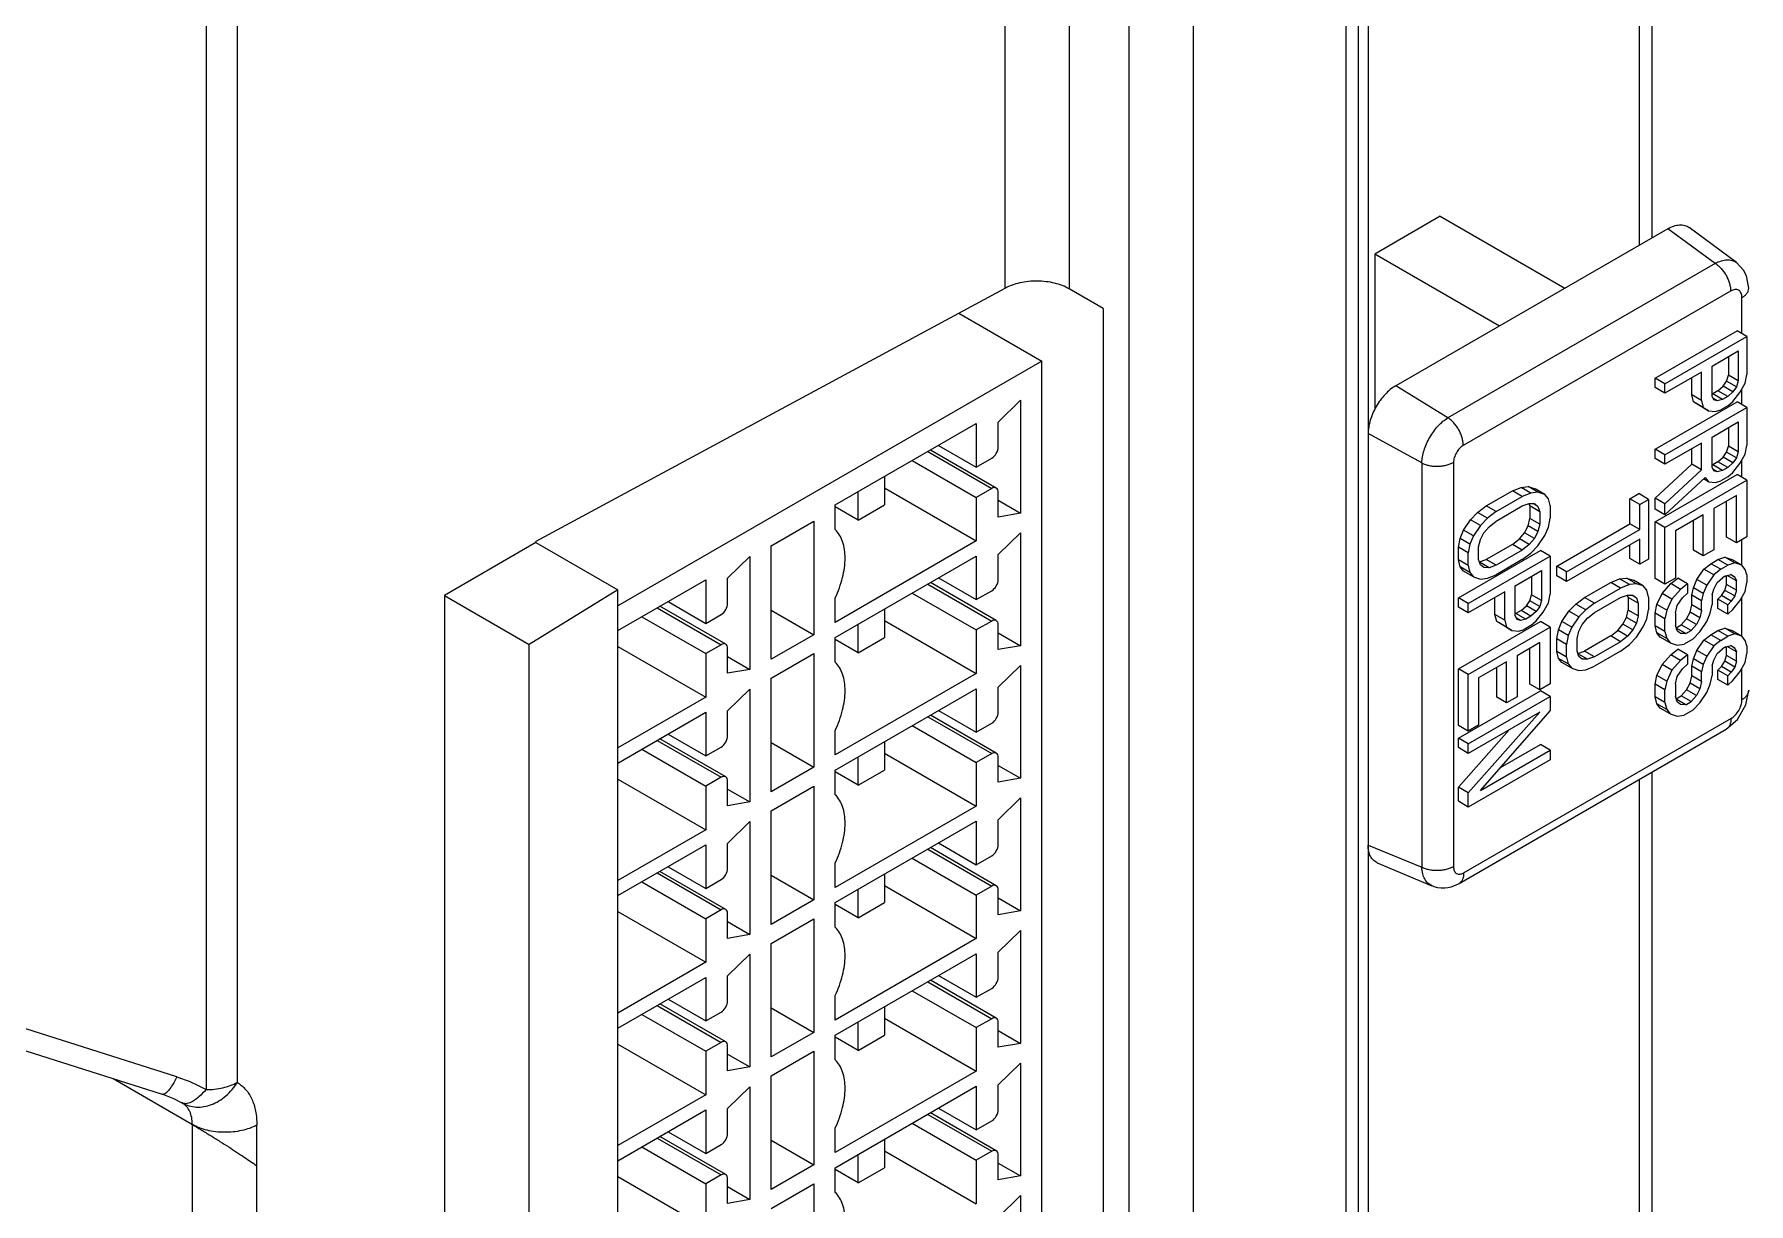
# Model space of a CAD drawing. Header units: millimetres. Extents: x 19 to 149, y 23 to 213.
# Drawn here: x 82.85 to 119.82, y 72.96 to 98.17 of the extents above; entities that cross this region are included whole.
import ezdxf

# ---------------------------------------------------------------- set-up
doc = ezdxf.new("R2010")
doc.units = ezdxf.units.MM
doc.header["$LTSCALE"] = 15.317897
doc.layers.get('0').update_dxf_attribs({"linetype": 'CONTINUOUS'})

msp = doc.modelspace()

# ---------------------------------------------------------------- linework, layer by layer
at = {"color": 7, "linetype": 'CONTINUOUS'}
for p, q in [((117.727, 141.306), (117.727, 93.776)), ((117.456, 140.911), (117.456, 93.619)), ((111.4, 137.44), (111.4, 39.296)), ((111.612, 137.317), (111.612, 39.174)), ((111.14, 38.93), (111.14, 137.045)), ((106.452, 131.959), (106.452, 40.388)), ((107.846, 40.376), (107.846, 131.948)), ((86.556, 123.298), (86.556, 75.416)), ((87.228, 123.454), (87.228, 75.571)), ((103.779, 106.942), (103.779, 92.692)), ((105.169, 106.928), (105.169, 92.679)), ((113.168, 94.247), (111.754, 93.43)), ((118.077, 93.978), (112.206, 90.589)), ((113.168, 94.247), (115.855, 92.695)), ((119.098, 93.231), (118.077, 93.978)), ((119.554, 93.25), (118.533, 94.003)), ((114.441, 91.879), (111.754, 93.43)), ((111.754, 93.43), (111.754, 90.083)), ((119.098, 93.231), (113.334, 89.903)), ((103.779, 92.692), (93.668, 87.231)), ((105.9, 92.257), (105.169, 92.679)), ((119.428, 92.633), (113.663, 89.305)), ((119.672, 91.717), (119.672, 92.493)), ((102.787, 92.157), (104.577, 91.124)), ((105.9, 92.257), (105.9, 42.983)), ((117.799, 90.756), (119.567, 91.777)), ((119.779, 91.654), (119.567, 91.777)), ((118.012, 90.634), (119.779, 91.654)), ((119.027, 91.016), (119.591, 91.342)), ((119.591, 91.342), (119.591, 90.695)), ((119.779, 91.654), (119.779, 90.838)), ((104.577, 91.124), (95.434, 85.845)), ((104.577, 47.522), (104.577, 91.124)), ((119.027, 90.37), (119.027, 91.016)), ((119.379, 91.219), (119.379, 90.818)), ((113.334, 89.903), (112.206, 90.589)), ((118.012, 90.634), (117.799, 90.756)), ((117.799, 90.552), (117.799, 90.756)), ((118.801, 90.886), (118.012, 90.43)), ((118.012, 90.43), (118.012, 90.634)), ((118.589, 90.396), (118.589, 90.763)), ((118.801, 90.273), (118.801, 90.886)), ((119.153, 90.483), (119.266, 90.582)), ((119.266, 90.582), (119.342, 90.694)), ((119.478, 90.46), (119.266, 90.582)), ((119.342, 90.694), (119.379, 90.818)), ((119.554, 90.571), (119.342, 90.694)), ((119.591, 90.695), (119.379, 90.818)), ((119.554, 90.571), (119.478, 90.46)), ((119.591, 90.695), (119.554, 90.571)), ((119.629, 90.445), (119.742, 90.646)), ((119.742, 90.646), (119.779, 90.838)), ((103.636, 89.809), (104.117, 90.278)), ((104.117, 90.278), (104.117, 87.845)), ((118.012, 90.43), (117.799, 90.552)), ((117.799, 89.225), (119.567, 90.246)), ((118.801, 90.273), (118.589, 90.396)), ((118.627, 90.247), (118.589, 90.396)), ((118.839, 90.125), (118.627, 90.247)), ((118.74, 90.176), (118.627, 90.247)), ((118.801, 90.273), (118.839, 90.125)), ((119.027, 90.414), (119.041, 90.418)), ((119.065, 90.289), (119.027, 90.37)), ((119.153, 90.483), (119.041, 90.418)), ((119.253, 90.296), (119.041, 90.418)), ((119.14, 90.265), (119.053, 90.315)), ((119.14, 90.265), (119.065, 90.289)), ((119.253, 90.296), (119.14, 90.265)), ((119.366, 90.361), (119.153, 90.483)), ((119.366, 90.361), (119.253, 90.296)), ((119.478, 90.46), (119.366, 90.361)), ((119.366, 90.157), (119.478, 90.256)), ((119.478, 90.256), (119.629, 90.445)), ((119.779, 90.123), (119.567, 90.246)), ((119.672, 90.186), (119.672, 90.521)), ((118.012, 89.103), (119.779, 90.123)), ((118.952, 90.054), (118.74, 90.176)), ((118.839, 90.125), (118.952, 90.054)), ((118.952, 90.054), (119.102, 90.039)), ((119.102, 90.039), (119.215, 90.07)), ((119.366, 90.157), (119.215, 90.07)), ((119.779, 90.123), (119.779, 89.307)), ((100.122, 88.021), (103.162, 89.776)), ((103.162, 89.776), (103.162, 88.837)), ((103.636, 89.274), (103.636, 89.809)), ((112.77, 88.927), (111.612, 89.56)), ((119.027, 89.485), (119.591, 89.811)), ((119.027, 88.839), (119.027, 89.485)), ((119.379, 89.688), (119.379, 89.287)), ((119.591, 89.811), (119.591, 89.164)), ((102.116, 89.172), (103.495, 88.376)), ((103.595, 88.386), (102.174, 89.206)), ((102.349, 89.307), (103.162, 88.837)), ((118.012, 89.103), (117.799, 89.225)), ((117.799, 89.021), (117.799, 89.225)), ((118.801, 89.355), (118.012, 88.899)), ((118.012, 88.899), (118.012, 89.103)), ((118.589, 88.899), (118.589, 89.232)), ((118.801, 88.776), (118.801, 89.355)), ((119.266, 89.052), (119.342, 89.163)), ((119.342, 89.163), (119.379, 89.287)), ((119.554, 89.041), (119.342, 89.163)), ((119.591, 89.164), (119.379, 89.287)), ((119.591, 89.164), (119.554, 89.041)), ((119.629, 88.914), (119.742, 89.115)), ((119.742, 89.115), (119.779, 89.307)), ((101.783, 88.98), (103.162, 88.184)), ((103.162, 88.837), (103.495, 89.029)), ((112.77, 88.927), (112.77, 80.209)), ((113.452, 88.94), (113.452, 80.223)), ((118.012, 88.899), (117.799, 89.021)), ((117.799, 88.171), (118.589, 88.899)), ((118.801, 88.776), (118.012, 88.048)), ((118.801, 88.776), (118.589, 88.899)), ((119.027, 88.883), (119.041, 88.887)), ((119.065, 88.758), (119.027, 88.839)), ((119.153, 88.952), (119.041, 88.887)), ((119.253, 88.765), (119.041, 88.887)), ((119.14, 88.734), (119.053, 88.784)), ((119.14, 88.734), (119.065, 88.758)), ((119.253, 88.765), (119.14, 88.734)), ((119.153, 88.952), (119.266, 89.052)), ((119.366, 88.83), (119.153, 88.952)), ((119.366, 88.83), (119.253, 88.765)), ((119.478, 88.929), (119.266, 89.052)), ((119.478, 88.929), (119.366, 88.83)), ((119.366, 88.626), (119.478, 88.725)), ((119.554, 89.041), (119.478, 88.929)), ((119.478, 88.725), (119.629, 88.914)), ((119.672, 88.621), (119.672, 88.99)), ((101.182, 88.633), (101.182, 88.021)), ((101.182, 88.388), (103.162, 87.245)), ((103.495, 88.376), (103.162, 88.184)), ((114.723, 88.327), (114.911, 88.401)), ((114.911, 88.401), (115.061, 88.42)), ((115.123, 88.279), (114.911, 88.401)), ((115.061, 88.42), (115.212, 88.371)), ((115.273, 88.298), (115.061, 88.42)), ((115.424, 88.248), (115.212, 88.371)), ((117.799, 87.66), (119.567, 88.681)), ((118.012, 87.81), (118.877, 88.616)), ((118.012, 87.538), (119.779, 88.558)), ((118.952, 88.523), (118.844, 88.585)), ((118.877, 88.616), (118.952, 88.523)), ((118.952, 88.523), (119.102, 88.508)), ((119.102, 88.508), (119.215, 88.539)), ((119.366, 88.626), (119.215, 88.539)), ((119.779, 88.558), (119.567, 88.681)), ((119.779, 88.558), (119.779, 87.334)), ((100.122, 87.49), (100.122, 88.021)), ((100.617, 87.694), (100.122, 87.98)), ((100.617, 87.694), (100.617, 88.307)), ((100.617, 87.694), (101.182, 88.021)), ((103.162, 88.184), (103.162, 87.245)), ((103.636, 87.76), (103.636, 88.294)), ((103.636, 88.123), (104.117, 87.845)), ((113.971, 87.858), (114.159, 88.001)), ((114.159, 88.001), (114.723, 88.327)), ((114.371, 87.878), (114.159, 88.001)), ((114.371, 87.878), (114.935, 88.204)), ((114.371, 87.674), (114.935, 88)), ((114.935, 88.204), (114.723, 88.327)), ((115.123, 88.279), (114.935, 88.204)), ((114.935, 88), (115.085, 88.053)), ((115.099, 88), (115.082, 88.052)), ((115.085, 88.053), (115.198, 88.05)), ((115.311, 87.877), (115.099, 88)), ((115.099, 88), (115.099, 87.727)), ((115.273, 88.298), (115.123, 88.279)), ((115.273, 87.991), (115.171, 88.051)), ((115.198, 88.05), (115.273, 87.991)), ((115.424, 88.248), (115.273, 88.298)), ((115.273, 87.991), (115.311, 87.877)), ((115.499, 88.156), (115.424, 88.248)), ((115.537, 88.007), (115.499, 88.156)), ((115.537, 88.007), (115.537, 87.735)), ((117.258, 88.157), (117.446, 88.266)), ((117.47, 88.035), (117.258, 88.157)), ((117.258, 87.613), (117.258, 88.157)), ((117.658, 88.143), (117.446, 88.266)), ((117.47, 88.035), (117.658, 88.143)), ((117.47, 87.49), (117.47, 88.035)), ((117.658, 88.143), (117.658, 86.851)), ((118.012, 88.048), (117.799, 88.171)), ((117.799, 87.932), (117.799, 88.171)), ((118.012, 87.81), (118.012, 88.048)), ((119.554, 88.224), (119.065, 87.942)), ((119.342, 87.326), (119.342, 88.102)), ((119.554, 87.203), (119.554, 88.224)), ((98.743, 87.143), (99.662, 87.674)), ((99.662, 87.674), (99.662, 85.224)), ((104.117, 87.845), (103.636, 87.76)), ((113.67, 87.481), (113.82, 87.703)), ((113.82, 87.703), (113.971, 87.858)), ((114.032, 87.581), (113.82, 87.703)), ((114.183, 87.736), (113.971, 87.858)), ((114.183, 87.736), (114.032, 87.581)), ((114.371, 87.878), (114.183, 87.736)), ((114.22, 87.553), (114.371, 87.674)), ((115.061, 87.57), (115.099, 87.727)), ((115.311, 87.605), (115.099, 87.727)), ((115.311, 87.877), (115.311, 87.605)), ((115.499, 87.543), (115.537, 87.735)), ((115.678, 86.701), (117.258, 87.613)), ((117.47, 87.49), (117.258, 87.613)), ((118.012, 87.81), (117.799, 87.932)), ((118.012, 87.538), (117.799, 87.66)), ((117.799, 86.436), (117.799, 87.66)), ((118.839, 87.811), (118.237, 87.464)), ((118.627, 87.049), (118.627, 87.689)), ((118.839, 86.927), (118.839, 87.811)), ((119.065, 87.942), (119.065, 87.057)), ((103.162, 87.245), (100.122, 85.49)), ((103.636, 86.951), (104.117, 87.421)), ((104.117, 87.421), (104.117, 84.988)), ((113.557, 87.109), (113.594, 87.301)), ((113.594, 87.301), (113.67, 87.481)), ((113.807, 87.179), (113.594, 87.301)), ((113.882, 87.358), (113.67, 87.481)), ((113.882, 87.358), (113.807, 87.179)), ((114.032, 87.581), (113.882, 87.358)), ((113.995, 87.117), (114.032, 87.275)), ((114.032, 87.275), (114.107, 87.42)), ((114.107, 87.42), (114.22, 87.553)), ((114.723, 87.17), (114.873, 87.291)), ((114.873, 87.291), (114.986, 87.424)), ((115.085, 87.168), (114.873, 87.291)), ((114.986, 87.424), (115.061, 87.57)), ((115.198, 87.302), (114.986, 87.424)), ((115.273, 87.447), (115.061, 87.57)), ((115.198, 87.302), (115.085, 87.168)), ((115.273, 87.447), (115.198, 87.302)), ((115.311, 87.605), (115.273, 87.447)), ((115.273, 87.141), (115.424, 87.364)), ((115.424, 87.364), (115.499, 87.543)), ((115.89, 86.578), (117.47, 87.49)), ((117.47, 87.286), (115.89, 86.374)), ((117.47, 86.742), (117.47, 87.286)), ((118.012, 86.313), (118.012, 87.538)), ((118.237, 87.464), (118.237, 86.443)), ((119.554, 87.203), (119.342, 87.326)), ((119.779, 87.334), (119.554, 87.203)), ((119.672, 86.718), (119.672, 87.271)), ((93.668, 87.215), (91.695, 86.073)), ((93.668, 87.215), (93.668, 87.231)), ((93.668, 87.215), (95.434, 86.195)), ((97.802, 86.441), (98.283, 86.91)), ((98.283, 86.91), (98.283, 84.477)), ((98.743, 84.694), (98.743, 87.143)), ((100.122, 85.163), (103.162, 86.919)), ((103.162, 86.919), (103.162, 85.98)), ((103.636, 86.416), (103.636, 86.951)), ((113.769, 86.987), (113.557, 87.109)), ((113.557, 86.837), (113.557, 87.109)), ((113.557, 86.021), (115.325, 87.041)), ((113.807, 87.179), (113.769, 86.987)), ((113.769, 86.715), (113.769, 86.987)), ((113.769, 85.898), (115.537, 86.919)), ((113.995, 86.845), (113.995, 87.117)), ((114.723, 87.17), (114.159, 86.844)), ((114.935, 87.048), (114.371, 86.722)), ((114.935, 87.048), (114.723, 87.17)), ((115.085, 87.168), (114.935, 87.048)), ((114.935, 86.843), (115.123, 86.986)), ((115.123, 86.986), (115.273, 87.141)), ((115.537, 86.919), (115.325, 87.041)), ((115.537, 86.919), (115.537, 86.102)), ((117.258, 86.864), (117.258, 87.164)), ((118.839, 86.927), (118.627, 87.049)), ((119.065, 87.057), (118.839, 86.927)), ((119.153, 86.843), (119.304, 86.896)), ((119.304, 86.896), (119.454, 86.847)), ((119.516, 86.773), (119.304, 86.896)), ((113.769, 86.715), (113.557, 86.837)), ((113.594, 86.689), (113.557, 86.837)), ((113.807, 86.566), (113.594, 86.689)), ((113.67, 86.596), (113.594, 86.689)), ((113.882, 86.474), (113.67, 86.596)), ((113.769, 86.715), (113.807, 86.566)), ((113.807, 86.566), (113.882, 86.474)), ((114.032, 86.73), (113.995, 86.845)), ((114.012, 86.793), (114.159, 86.844)), ((114.22, 86.669), (114.013, 86.789)), ((114.107, 86.672), (114.032, 86.73)), ((114.22, 86.669), (114.107, 86.672)), ((114.371, 86.722), (114.159, 86.844)), ((114.183, 86.443), (114.371, 86.518)), ((114.371, 86.722), (114.22, 86.669)), ((114.935, 86.843), (114.371, 86.518)), ((114.784, 86.28), (115.349, 86.606)), ((115.349, 86.606), (115.349, 85.96)), ((115.89, 86.578), (115.678, 86.701)), ((115.678, 86.497), (115.678, 86.701)), ((115.89, 86.374), (115.89, 86.578)), ((117.47, 86.742), (117.258, 86.864)), ((117.658, 86.851), (117.47, 86.742)), ((118.702, 86.412), (118.853, 86.635)), ((118.853, 86.635), (119.003, 86.756)), ((119.065, 86.513), (118.853, 86.635)), ((119.065, 86.513), (118.914, 86.29)), ((119.003, 86.756), (119.153, 86.843)), ((119.215, 86.634), (119.003, 86.756)), ((119.215, 86.634), (119.065, 86.513)), ((119.366, 86.721), (119.153, 86.843)), ((119.215, 86.634), (119.366, 86.721)), ((119.328, 86.495), (119.441, 86.526)), ((119.554, 86.387), (119.354, 86.502)), ((119.516, 86.773), (119.366, 86.721)), ((119.516, 86.467), (119.423, 86.521)), ((119.441, 86.526), (119.516, 86.467)), ((119.666, 86.724), (119.454, 86.847)), ((119.666, 86.724), (119.516, 86.773)), ((119.742, 86.632), (119.666, 86.724)), ((119.779, 86.517), (119.742, 86.632)), ((119.779, 86.517), (119.779, 86.347)), ((95.434, 86.195), (93.525, 85.016)), ((95.434, 85.315), (97.329, 86.408)), ((95.434, 36.96), (95.434, 86.195)), ((97.329, 86.408), (97.329, 85.469)), ((97.802, 85.906), (97.802, 86.441)), ((102.116, 86.314), (103.495, 85.518)), ((103.595, 85.528), (102.174, 86.348)), ((102.349, 86.449), (103.162, 85.98)), ((103.162, 85.98), (103.495, 86.171)), ((114.559, 86.15), (113.769, 85.694)), ((113.882, 86.474), (114.032, 86.424)), ((114.032, 86.424), (114.183, 86.443)), ((114.559, 85.538), (114.559, 86.15)), ((114.784, 85.634), (114.784, 86.28)), ((115.137, 86.483), (115.137, 86.082)), ((115.89, 86.374), (115.678, 86.497)), ((116.28, 86.028), (116.844, 86.353)), ((116.492, 85.905), (117.056, 86.231)), ((116.844, 86.353), (117.032, 86.428)), ((117.056, 86.231), (116.844, 86.353)), ((117.032, 86.428), (117.183, 86.447)), ((117.244, 86.306), (117.032, 86.428)), ((117.244, 86.306), (117.056, 86.231)), ((117.183, 86.447), (117.333, 86.398)), ((117.395, 86.324), (117.183, 86.447)), ((117.395, 86.324), (117.244, 86.306)), ((117.545, 86.275), (117.333, 86.398)), ((117.545, 86.275), (117.395, 86.324)), ((117.62, 86.182), (117.545, 86.275)), ((117.658, 86.034), (117.62, 86.182)), ((118.012, 86.313), (117.799, 86.436)), ((117.95, 86.114), (118.138, 86.325)), ((118.237, 86.443), (118.012, 86.313)), ((118.138, 86.325), (118.288, 86.446)), ((118.35, 86.202), (118.138, 86.325)), ((118.35, 86.202), (118.162, 85.992)), ((118.501, 86.323), (118.288, 86.446)), ((118.501, 86.323), (118.35, 86.202)), ((118.501, 86.323), (118.501, 86.119)), ((118.589, 86.075), (118.627, 86.233)), ((118.627, 86.233), (118.702, 86.412)), ((118.839, 86.11), (118.627, 86.233)), ((118.914, 86.29), (118.702, 86.412)), ((118.914, 86.29), (118.839, 86.11)), ((119.027, 86.083), (119.065, 86.207)), ((119.065, 86.207), (119.14, 86.352)), ((119.14, 86.352), (119.253, 86.451)), ((119.229, 86.07), (119.304, 86.181)), ((119.328, 86.495), (119.253, 86.451)), ((119.304, 86.181), (119.342, 86.305)), ((119.516, 86.059), (119.304, 86.181)), ((119.342, 86.305), (119.342, 86.498)), ((119.554, 86.183), (119.342, 86.305)), ((119.516, 86.467), (119.554, 86.387)), ((119.554, 86.183), (119.516, 86.059)), ((119.554, 86.183), (119.554, 86.387)), ((119.629, 85.954), (119.742, 86.155)), ((119.742, 86.155), (119.779, 86.347)), ((91.695, 86.073), (93.525, 85.016)), ((91.695, 86.073), (91.695, 36.992)), ((96.282, 85.804), (97.661, 85.008)), ((97.761, 85.018), (96.341, 85.838)), ((96.516, 85.939), (97.329, 85.469)), ((100.122, 85.49), (100.122, 86.02)), ((101.182, 85.775), (101.182, 85.163)), ((101.783, 86.122), (103.162, 85.326)), ((113.769, 85.898), (113.557, 86.021)), ((113.557, 85.816), (113.557, 86.021)), ((113.769, 85.694), (113.557, 85.816)), ((113.769, 85.694), (113.769, 85.898)), ((114.347, 85.66), (114.347, 86.027)), ((114.911, 85.748), (115.024, 85.847)), ((115.024, 85.847), (115.099, 85.958)), ((115.236, 85.724), (115.024, 85.847)), ((115.099, 85.958), (115.137, 86.082)), ((115.311, 85.836), (115.099, 85.958)), ((115.349, 85.96), (115.137, 86.082)), ((115.311, 85.836), (115.236, 85.724)), ((115.349, 85.96), (115.311, 85.836)), ((115.386, 85.709), (115.499, 85.91)), ((115.499, 85.91), (115.537, 86.102)), ((115.941, 85.73), (116.092, 85.885)), ((116.092, 85.885), (116.28, 86.028)), ((116.304, 85.763), (116.092, 85.885)), ((116.304, 85.763), (116.154, 85.608)), ((116.492, 85.905), (116.28, 86.028)), ((116.492, 85.905), (116.304, 85.763)), ((116.492, 85.701), (117.056, 86.027)), ((117.056, 86.027), (117.207, 86.08)), ((117.22, 86.026), (117.203, 86.079)), ((117.207, 86.08), (117.32, 86.077)), ((117.432, 85.904), (117.22, 86.026)), ((117.22, 86.026), (117.22, 85.754)), ((117.395, 86.018), (117.292, 86.078)), ((117.32, 86.077), (117.395, 86.018)), ((117.395, 86.018), (117.432, 85.904)), ((117.432, 85.904), (117.432, 85.632)), ((117.62, 85.57), (117.658, 85.762)), ((117.658, 86.034), (117.658, 85.762)), ((117.799, 85.687), (117.837, 85.879)), ((117.837, 85.879), (117.95, 86.114)), ((118.049, 85.756), (117.837, 85.879)), ((118.162, 85.992), (117.95, 86.114)), ((118.162, 85.992), (118.049, 85.756)), ((118.237, 85.695), (118.275, 85.853)), ((118.275, 85.853), (118.388, 86.02)), ((118.388, 86.02), (118.501, 86.119)), ((118.552, 85.713), (118.589, 85.871)), ((118.801, 85.953), (118.589, 86.075)), ((118.589, 85.871), (118.589, 86.075)), ((118.801, 85.748), (118.589, 85.871)), ((118.839, 86.11), (118.801, 85.953)), ((118.801, 85.748), (118.801, 85.953)), ((118.989, 85.687), (119.027, 85.879)), ((119.027, 86.083), (119.027, 85.879)), ((119.153, 85.993), (119.229, 86.07)), ((119.366, 85.87), (119.153, 85.993)), ((119.153, 85.788), (119.153, 85.993)), ((119.366, 85.666), (119.153, 85.788)), ((119.441, 85.948), (119.229, 86.07)), ((119.441, 85.948), (119.366, 85.87)), ((119.366, 85.666), (119.366, 85.87)), ((119.366, 85.666), (119.478, 85.765)), ((119.516, 86.059), (119.441, 85.948)), ((119.478, 85.765), (119.629, 85.954)), ((119.672, 85.187), (119.672, 86.03)), ((95.95, 85.612), (97.329, 84.816)), ((97.329, 85.469), (97.661, 85.661)), ((98.743, 85.755), (99.662, 85.224)), ((100.617, 84.837), (100.617, 85.449)), ((101.182, 85.53), (103.162, 84.387)), ((103.495, 85.518), (103.162, 85.326)), ((103.636, 84.902), (103.636, 85.437)), ((113.557, 84.49), (115.325, 85.51)), ((114.559, 85.538), (114.347, 85.66)), ((114.384, 85.512), (114.347, 85.66)), ((114.596, 85.389), (114.384, 85.512)), ((114.497, 85.441), (114.384, 85.512)), ((114.709, 85.318), (114.497, 85.441)), ((114.559, 85.538), (114.596, 85.389)), ((114.784, 85.679), (114.798, 85.682)), ((114.822, 85.553), (114.784, 85.634)), ((114.911, 85.748), (114.798, 85.682)), ((115.01, 85.56), (114.798, 85.682)), ((114.897, 85.529), (114.81, 85.579)), ((114.897, 85.529), (114.822, 85.553)), ((115.01, 85.56), (114.897, 85.529)), ((115.123, 85.625), (114.911, 85.748)), ((115.123, 85.421), (114.973, 85.334)), ((115.123, 85.625), (115.01, 85.56)), ((115.236, 85.724), (115.123, 85.625)), ((115.123, 85.421), (115.236, 85.52)), ((115.236, 85.52), (115.386, 85.709)), ((115.537, 85.388), (115.325, 85.51)), ((115.716, 85.328), (115.791, 85.507)), ((115.791, 85.507), (115.941, 85.73)), ((116.003, 85.385), (115.791, 85.507)), ((116.154, 85.608), (115.941, 85.73)), ((116.154, 85.608), (116.003, 85.385)), ((116.154, 85.302), (116.229, 85.447)), ((116.229, 85.447), (116.342, 85.58)), ((116.342, 85.58), (116.492, 85.701)), ((116.995, 85.318), (117.107, 85.451)), ((117.107, 85.451), (117.183, 85.596)), ((117.32, 85.328), (117.107, 85.451)), ((117.183, 85.596), (117.22, 85.754)), ((117.395, 85.474), (117.183, 85.596)), ((117.432, 85.632), (117.22, 85.754)), ((117.395, 85.474), (117.32, 85.328)), ((117.432, 85.632), (117.395, 85.474)), ((117.545, 85.391), (117.62, 85.57)), ((118.012, 85.565), (117.799, 85.687)), ((117.799, 85.415), (117.799, 85.687)), ((118.012, 85.292), (117.799, 85.415)), ((117.837, 85.267), (117.799, 85.415)), ((118.049, 85.756), (118.012, 85.565)), ((118.012, 85.292), (118.012, 85.565)), ((118.237, 85.695), (118.237, 85.423)), ((118.275, 85.308), (118.237, 85.423)), ((118.254, 85.371), (118.364, 85.434)), ((118.364, 85.434), (118.476, 85.568)), ((118.576, 85.312), (118.364, 85.434)), ((118.476, 85.568), (118.552, 85.713)), ((118.689, 85.445), (118.476, 85.568)), ((118.764, 85.591), (118.552, 85.713)), ((118.689, 85.445), (118.576, 85.312)), ((118.764, 85.591), (118.689, 85.445)), ((118.801, 85.748), (118.764, 85.591)), ((118.764, 85.284), (118.914, 85.507)), ((118.914, 85.507), (118.989, 85.687)), ((99.662, 85.224), (98.743, 84.694)), ((100.122, 84.632), (100.122, 85.163)), ((100.617, 84.837), (100.122, 85.122)), ((100.617, 84.837), (101.182, 85.163)), ((103.162, 85.326), (103.162, 84.387)), ((103.636, 85.265), (104.117, 84.988)), ((113.769, 84.367), (115.537, 85.388)), ((114.596, 85.389), (114.709, 85.318)), ((114.709, 85.318), (114.86, 85.303)), ((115.311, 85.053), (114.822, 84.771)), ((114.86, 85.303), (114.973, 85.334)), ((115.311, 84.033), (115.311, 85.053)), ((115.537, 85.388), (115.537, 84.163)), ((115.678, 85.136), (115.716, 85.328)), ((115.89, 85.013), (115.678, 85.136)), ((115.678, 84.864), (115.678, 85.136)), ((115.928, 85.205), (115.716, 85.328)), ((115.928, 85.205), (115.89, 85.013)), ((116.003, 85.385), (115.928, 85.205)), ((116.116, 85.144), (116.154, 85.302)), ((116.116, 84.872), (116.116, 85.144)), ((116.844, 85.197), (116.28, 84.871)), ((117.056, 85.074), (116.492, 84.749)), ((116.844, 85.197), (116.995, 85.318)), ((117.056, 85.074), (116.844, 85.197)), ((117.207, 85.195), (116.995, 85.318)), ((117.207, 85.195), (117.056, 85.074)), ((117.32, 85.328), (117.207, 85.195)), ((117.244, 85.013), (117.395, 85.168)), ((117.395, 85.168), (117.545, 85.391)), ((118.049, 85.144), (117.837, 85.267)), ((117.912, 85.174), (117.837, 85.267)), ((118.124, 85.051), (117.912, 85.174)), ((118.012, 85.292), (118.049, 85.144)), ((118.049, 85.144), (118.124, 85.051)), ((118.124, 85.051), (118.275, 85.002)), ((118.463, 85.247), (118.256, 85.366)), ((118.35, 85.25), (118.275, 85.308)), ((118.463, 85.247), (118.35, 85.25)), ((118.613, 85.13), (118.425, 85.021)), ((118.463, 85.247), (118.576, 85.312)), ((118.613, 85.13), (118.764, 85.284)), ((118.702, 84.881), (118.853, 85.104)), ((118.853, 85.104), (119.003, 85.225)), ((119.065, 84.982), (118.853, 85.104)), ((119.003, 85.225), (119.153, 85.312)), ((119.215, 85.103), (119.003, 85.225)), ((119.215, 85.103), (119.065, 84.982)), ((119.153, 85.312), (119.304, 85.365)), ((119.366, 85.19), (119.153, 85.312)), ((119.215, 85.103), (119.366, 85.19)), ((119.304, 85.365), (119.454, 85.316)), ((119.516, 85.242), (119.304, 85.365)), ((119.516, 85.242), (119.366, 85.19)), ((119.666, 85.193), (119.454, 85.316)), ((119.666, 85.193), (119.516, 85.242)), ((119.742, 85.101), (119.666, 85.193)), ((119.779, 84.986), (119.742, 85.101)), ((93.525, 35.935), (93.525, 85.016)), ((95.434, 84.971), (97.329, 83.877)), ((97.661, 85.008), (97.329, 84.816)), ((97.329, 84.816), (97.329, 83.877)), ((97.802, 84.392), (97.802, 84.926)), ((97.802, 84.755), (98.283, 84.477)), ((98.743, 84.285), (99.662, 84.816)), ((99.662, 84.816), (99.662, 82.367)), ((104.117, 84.988), (103.636, 84.902)), ((114.822, 84.771), (114.822, 83.886)), ((115.099, 84.155), (115.099, 84.931)), ((115.89, 84.741), (115.678, 84.864)), ((115.716, 84.715), (115.678, 84.864)), ((115.928, 84.593), (115.716, 84.715)), ((115.791, 84.623), (115.716, 84.715)), ((115.89, 84.741), (115.89, 85.013)), ((115.89, 84.741), (115.928, 84.593)), ((116.154, 84.757), (116.116, 84.872)), ((116.133, 84.819), (116.28, 84.871)), ((116.342, 84.696), (116.134, 84.815)), ((116.229, 84.699), (116.154, 84.757)), ((116.342, 84.696), (116.229, 84.699)), ((116.492, 84.749), (116.28, 84.871)), ((116.492, 84.749), (116.342, 84.696)), ((117.056, 84.87), (116.492, 84.544)), ((117.056, 84.87), (117.244, 85.013)), ((117.95, 84.583), (118.138, 84.794)), ((118.138, 84.794), (118.288, 84.915)), ((118.35, 84.671), (118.138, 84.794)), ((118.35, 84.671), (118.162, 84.461)), ((118.275, 85.002), (118.425, 85.021)), ((118.501, 84.792), (118.288, 84.915)), ((118.501, 84.792), (118.35, 84.671)), ((118.501, 84.792), (118.501, 84.588)), ((118.589, 84.544), (118.627, 84.702)), ((118.627, 84.702), (118.702, 84.881)), ((118.839, 84.579), (118.627, 84.702)), ((118.914, 84.759), (118.702, 84.881)), ((118.914, 84.759), (118.839, 84.579)), ((119.065, 84.982), (118.914, 84.759)), ((119.027, 84.552), (119.065, 84.676)), ((119.065, 84.676), (119.14, 84.821)), ((119.14, 84.821), (119.253, 84.92)), ((119.328, 84.964), (119.253, 84.92)), ((119.304, 84.651), (119.342, 84.774)), ((119.328, 84.964), (119.441, 84.995)), ((119.342, 84.774), (119.342, 84.968)), ((119.554, 84.652), (119.342, 84.774)), ((119.554, 84.856), (119.354, 84.971)), ((119.516, 84.936), (119.423, 84.99)), ((119.441, 84.995), (119.516, 84.936)), ((119.516, 84.936), (119.554, 84.856)), ((119.554, 84.652), (119.516, 84.528)), ((119.554, 84.652), (119.554, 84.856)), ((119.742, 84.624), (119.779, 84.816)), ((119.779, 84.986), (119.779, 84.816)), ((98.283, 84.477), (97.802, 84.392)), ((98.743, 81.836), (98.743, 84.285)), ((103.162, 84.387), (100.122, 82.632)), ((103.636, 84.093), (104.117, 84.563)), ((104.117, 84.563), (104.117, 82.13)), ((113.769, 84.367), (113.557, 84.49)), ((113.557, 83.265), (113.557, 84.49)), ((113.769, 83.142), (113.769, 84.367)), ((114.596, 84.641), (113.995, 84.293)), ((113.995, 84.293), (113.995, 83.273)), ((114.384, 83.879), (114.384, 84.518)), ((114.596, 83.756), (114.596, 84.641)), ((116.003, 84.5), (115.791, 84.623)), ((115.928, 84.593), (116.003, 84.5)), ((116.003, 84.5), (116.154, 84.451)), ((116.154, 84.451), (116.304, 84.47)), ((116.304, 84.47), (116.492, 84.544)), ((117.799, 84.156), (117.837, 84.348)), ((117.837, 84.348), (117.95, 84.583)), ((118.049, 84.225), (117.837, 84.348)), ((118.162, 84.461), (117.95, 84.583)), ((118.162, 84.461), (118.049, 84.225)), ((118.237, 84.164), (118.275, 84.322)), ((118.275, 84.322), (118.388, 84.489)), ((118.388, 84.489), (118.501, 84.588)), ((118.552, 84.182), (118.589, 84.34)), ((118.801, 84.422), (118.589, 84.544)), ((118.589, 84.34), (118.589, 84.544)), ((118.801, 84.218), (118.589, 84.34)), ((118.839, 84.579), (118.801, 84.422)), ((118.801, 84.218), (118.801, 84.422)), ((118.989, 84.156), (119.027, 84.348)), ((119.027, 84.552), (119.027, 84.348)), ((119.153, 84.462), (119.229, 84.539)), ((119.366, 84.339), (119.153, 84.462)), ((119.153, 84.257), (119.153, 84.462)), ((119.229, 84.539), (119.304, 84.651)), ((119.441, 84.417), (119.229, 84.539)), ((119.516, 84.528), (119.304, 84.651)), ((119.441, 84.417), (119.366, 84.339)), ((119.366, 84.135), (119.366, 84.339)), ((119.516, 84.528), (119.441, 84.417)), ((119.478, 84.234), (119.629, 84.423)), ((119.629, 84.423), (119.742, 84.624)), ((119.672, 83.824), (119.672, 84.499)), ((97.802, 83.583), (98.283, 84.053)), ((98.283, 84.053), (98.283, 81.62)), ((100.122, 82.305), (103.162, 84.061)), ((103.162, 84.061), (103.162, 83.122)), ((103.636, 83.559), (103.636, 84.093)), ((113.557, 82.993), (115.325, 84.013)), ((115.311, 84.033), (115.099, 84.155)), ((115.537, 84.163), (115.311, 84.033)), ((115.537, 83.891), (115.325, 84.013)), ((118.012, 84.034), (117.799, 84.156)), ((117.799, 83.884), (117.799, 84.156)), ((118.049, 84.225), (118.012, 84.034)), ((118.012, 83.761), (118.012, 84.034)), ((118.237, 84.164), (118.237, 83.892)), ((118.364, 83.903), (118.476, 84.037)), ((118.476, 84.037), (118.552, 84.182)), ((118.689, 83.914), (118.476, 84.037)), ((118.764, 84.06), (118.552, 84.182)), ((118.689, 83.914), (118.576, 83.781)), ((118.764, 84.06), (118.689, 83.914)), ((118.801, 84.218), (118.764, 84.06)), ((118.764, 83.754), (118.914, 83.976)), ((118.914, 83.976), (118.989, 84.156)), ((119.366, 84.135), (119.153, 84.257)), ((119.366, 84.135), (119.478, 84.234)), ((97.329, 83.877), (95.434, 82.783)), ((95.434, 82.457), (97.329, 83.551)), ((97.329, 83.551), (97.329, 82.612)), ((97.802, 83.048), (97.802, 83.583)), ((102.349, 83.591), (103.162, 83.122)), ((113.769, 82.87), (115.537, 83.891)), ((115.311, 83.556), (113.769, 81.816)), ((115.311, 83.556), (113.769, 82.666)), ((114.032, 81.865), (115.537, 83.585)), ((114.596, 83.756), (114.384, 83.879)), ((114.822, 83.886), (114.596, 83.756)), ((115.537, 83.891), (115.537, 83.585)), ((118.012, 83.761), (117.799, 83.884)), ((117.837, 83.736), (117.799, 83.884)), ((118.049, 83.613), (117.837, 83.736)), ((117.912, 83.643), (117.837, 83.736)), ((118.124, 83.52), (117.912, 83.643)), ((118.012, 83.761), (118.049, 83.613)), ((118.049, 83.613), (118.124, 83.52)), ((118.275, 83.777), (118.237, 83.892)), ((118.254, 83.84), (118.364, 83.903)), ((118.463, 83.716), (118.256, 83.835)), ((118.35, 83.719), (118.275, 83.777)), ((118.463, 83.716), (118.35, 83.719)), ((118.576, 83.781), (118.364, 83.903)), ((118.613, 83.599), (118.425, 83.49)), ((118.463, 83.716), (118.576, 83.781)), ((118.613, 83.599), (118.764, 83.754)), ((101.783, 83.265), (103.162, 82.469)), ((102.116, 83.457), (103.495, 82.661)), ((103.595, 82.67), (102.174, 83.49)), ((103.162, 83.122), (103.495, 83.314)), ((113.769, 83.142), (113.557, 83.265)), ((113.557, 81.938), (114.655, 83.177)), ((113.576, 79.863), (119.333, 83.187)), ((119.436, 83.416), (113.679, 80.092)), ((113.995, 83.273), (113.769, 83.142)), ((118.124, 83.52), (118.275, 83.471)), ((118.275, 83.471), (118.425, 83.49)), ((96.282, 82.946), (97.661, 82.15)), ((97.761, 82.16), (96.341, 82.98)), ((96.516, 83.081), (97.329, 82.612)), ((97.329, 82.612), (97.661, 82.803)), ((98.743, 82.897), (99.662, 82.367)), ((100.122, 82.632), (100.122, 83.163)), ((101.182, 82.918), (101.182, 82.305)), ((113.769, 82.87), (113.557, 82.993)), ((113.557, 82.789), (113.557, 82.993)), ((113.769, 82.666), (113.769, 82.87)), ((114.466, 82.361), (115.325, 82.857)), ((115.537, 82.734), (115.325, 82.857)), ((95.95, 82.754), (97.329, 81.958)), ((100.617, 81.979), (100.617, 82.591)), ((101.182, 82.673), (103.162, 81.53)), ((103.495, 82.661), (103.162, 82.469)), ((103.162, 82.469), (103.162, 81.53)), ((103.636, 82.044), (103.636, 82.579)), ((113.769, 82.666), (113.557, 82.789)), ((115.537, 82.53), (113.769, 81.509)), ((114.032, 81.865), (115.537, 82.734)), ((115.537, 82.734), (115.537, 82.53)), ((95.434, 82.113), (97.329, 81.019)), ((97.661, 82.15), (97.329, 81.958)), ((97.802, 81.534), (97.802, 82.069)), ((99.662, 82.367), (98.743, 81.836)), ((100.122, 81.775), (100.122, 82.305)), ((100.617, 81.979), (100.122, 82.265)), ((100.617, 81.979), (101.182, 82.305)), ((103.636, 82.407), (104.117, 82.13)), ((104.117, 82.13), (103.636, 82.044)), ((117.456, 82.103), (117.456, 42.764)), ((117.727, 82.26), (117.727, 43.16)), ((97.329, 81.958), (97.329, 81.019)), ((97.802, 81.897), (98.283, 81.62)), ((98.743, 81.428), (99.662, 81.958)), ((99.662, 81.958), (99.662, 79.509)), ((103.636, 81.236), (104.117, 81.705)), ((104.117, 81.705), (104.117, 79.272)), ((113.769, 81.816), (113.557, 81.938)), ((113.557, 81.632), (113.557, 81.938)), ((113.769, 81.509), (113.769, 81.816)), ((98.283, 81.62), (97.802, 81.534)), ((98.743, 78.978), (98.743, 81.428)), ((103.162, 81.53), (100.122, 79.774)), ((113.769, 81.509), (113.557, 81.632)), ((97.329, 81.019), (95.434, 79.926)), ((97.802, 80.725), (98.283, 81.195)), ((98.283, 81.195), (98.283, 78.762)), ((100.122, 79.448), (103.162, 81.203)), ((103.162, 81.203), (103.162, 80.264)), ((103.636, 80.701), (103.636, 81.236)), ((95.434, 79.599), (97.329, 80.693)), ((97.329, 80.693), (97.329, 79.754)), ((97.802, 80.191), (97.802, 80.725)), ((102.116, 80.599), (103.495, 79.803)), ((103.595, 79.813), (102.174, 80.633)), ((102.349, 80.734), (103.162, 80.264)), ((111.612, 80.686), (112.77, 80.209)), ((96.516, 80.223), (97.329, 79.754)), ((100.122, 79.774), (100.122, 80.305)), ((101.783, 80.407), (103.162, 79.611)), ((103.162, 80.264), (103.495, 80.456)), ((111.806, 80.309), (112.984, 79.813)), ((85.924, 75.692), (71.975, 80.131)), ((95.95, 79.897), (97.329, 79.101)), ((96.282, 80.089), (97.661, 79.293)), ((97.761, 79.302), (96.341, 80.122)), ((97.329, 79.754), (97.661, 79.946)), ((98.743, 80.04), (99.662, 79.509)), ((101.182, 80.06), (101.182, 79.448)), ((71.661, 79.756), (85.61, 75.316)), ((99.662, 79.509), (98.743, 78.978)), ((100.617, 79.121), (100.617, 79.733)), ((101.182, 79.815), (103.162, 78.672)), ((103.495, 79.803), (103.162, 79.611)), ((103.162, 79.611), (103.162, 78.672)), ((103.636, 79.186), (103.636, 79.721)), ((103.636, 79.55), (104.117, 79.272)), ((95.434, 79.255), (97.329, 78.162)), ((97.661, 79.293), (97.329, 79.101)), ((97.802, 78.676), (97.802, 79.211)), ((100.122, 78.917), (100.122, 79.448)), ((100.617, 79.121), (100.122, 79.407)), ((100.617, 79.121), (101.182, 79.448)), ((104.117, 79.272), (103.636, 79.186)), ((97.329, 79.101), (97.329, 78.162)), ((97.802, 79.039), (98.283, 78.762)), ((98.283, 78.762), (97.802, 78.676)), ((98.743, 78.57), (99.662, 79.101)), ((99.662, 79.101), (99.662, 76.651)), ((103.636, 78.378), (104.117, 78.847)), ((104.117, 78.847), (104.117, 76.414)), ((98.743, 76.12), (98.743, 78.57)), ((103.162, 78.672), (100.122, 76.916)), ((103.636, 77.843), (103.636, 78.378)), ((97.329, 78.162), (95.434, 77.068)), ((97.802, 77.868), (98.283, 78.337)), ((98.283, 78.337), (98.283, 75.904)), ((100.122, 76.59), (103.162, 78.345)), ((103.162, 78.345), (103.162, 77.406)), ((95.434, 76.741), (97.329, 77.835)), ((97.329, 77.835), (97.329, 76.896)), ((97.802, 77.333), (97.802, 77.868)), ((102.116, 77.741), (103.495, 76.945)), ((103.595, 76.955), (102.174, 77.775)), ((102.349, 77.876), (103.162, 77.406)), ((97.761, 76.445), (96.341, 77.265)), ((96.516, 77.366), (97.329, 76.896)), ((100.122, 76.916), (100.122, 77.447)), ((101.783, 77.549), (103.162, 76.753)), ((103.162, 77.406), (103.495, 77.598)), ((95.95, 77.039), (97.329, 76.243)), ((96.282, 77.231), (97.661, 76.435)), ((97.329, 76.896), (97.661, 77.088)), ((98.743, 77.182), (99.662, 76.651)), ((101.182, 77.202), (101.182, 76.59)), ((101.182, 76.957), (103.162, 75.814)), ((103.495, 76.945), (103.162, 76.753)), ((99.662, 76.651), (98.743, 76.12)), ((100.122, 76.059), (100.122, 76.59)), ((100.617, 76.263), (100.122, 76.549)), ((100.617, 76.263), (100.617, 76.876)), ((100.617, 76.263), (101.182, 76.59)), ((103.162, 76.753), (103.162, 75.814)), ((103.636, 76.329), (103.636, 76.863)), ((103.636, 76.692), (104.117, 76.414)), ((95.434, 76.398), (97.329, 75.304)), ((97.661, 76.435), (97.329, 76.243)), ((97.329, 76.243), (97.329, 75.304)), ((97.802, 75.818), (97.802, 76.353)), ((97.802, 76.182), (98.283, 75.904)), ((98.743, 75.712), (99.662, 76.243)), ((99.662, 76.243), (99.662, 73.793)), ((104.117, 76.414), (103.636, 76.329)), ((98.283, 75.904), (97.802, 75.818)), ((103.162, 75.814), (100.122, 74.059)), ((103.636, 75.52), (104.117, 75.99)), ((104.117, 75.99), (104.117, 73.557)), ((84.553, 75.653), (86.26, 74.664)), ((97.802, 75.01), (98.283, 75.479)), ((98.283, 75.479), (98.283, 73.046)), ((98.743, 73.263), (98.743, 75.712)), ((100.122, 73.732), (103.162, 75.488)), ((103.162, 75.488), (103.162, 74.549)), ((103.636, 74.985), (103.636, 75.52)), ((86.042, 75.129), (86.035, 75.133)), ((97.329, 75.304), (95.434, 74.21)), ((95.434, 73.883), (97.329, 74.977)), ((97.329, 74.977), (97.329, 74.038)), ((97.802, 74.475), (97.802, 75.01)), ((101.783, 74.691), (103.162, 73.895)), ((102.116, 74.883), (103.495, 74.087)), ((103.595, 74.097), (102.174, 74.917)), ((102.349, 75.018), (103.162, 74.549)), ((103.162, 74.549), (103.495, 74.74)), ((86.26, 32.782), (86.26, 74.664)), ((87.65, 73.773), (87.65, 74.651)), ((96.282, 74.373), (97.661, 73.577)), ((97.761, 73.587), (96.341, 74.407)), ((96.516, 74.508), (97.329, 74.038)), ((98.743, 74.324), (99.662, 73.793)), ((100.122, 74.059), (100.122, 74.589)), ((101.182, 74.344), (101.182, 73.732)), ((95.95, 74.181), (97.329, 73.385)), ((97.329, 74.038), (97.661, 74.23)), ((100.617, 73.405), (100.617, 74.018)), ((101.182, 74.099), (103.162, 72.956)), ((103.495, 74.087), (103.162, 73.895)), ((103.636, 73.471), (103.636, 74.006)), ((87.65, 32.769), (87.65, 73.773)), ((97.661, 73.577), (97.329, 73.385)), ((99.662, 73.793), (98.743, 73.263)), ((100.122, 73.201), (100.122, 73.732)), ((100.617, 73.405), (100.122, 73.691)), ((100.617, 73.405), (101.182, 73.732)), ((103.162, 73.895), (103.162, 72.956)), ((103.636, 73.834), (104.117, 73.557)), ((95.434, 73.54), (97.329, 72.446)), ((97.329, 73.385), (97.329, 72.446)), ((97.802, 72.961), (97.802, 73.495)), ((97.802, 73.324), (98.283, 73.046)), ((98.743, 72.854), (99.662, 73.385)), ((99.662, 73.385), (99.662, 70.936)), ((104.117, 73.557), (103.636, 73.471)), ((98.283, 73.046), (97.802, 72.961)), ((103.636, 72.662), (104.117, 73.132)), ((104.117, 73.132), (104.117, 70.699))]:
    msp.add_line(p, q, dxfattribs=at)
for points in [[(119.818, 92.697), (119.771, 92.962), (119.708, 93.086), (119.554, 93.25)], [(119.332, 83.187), (119.576, 83.394), (119.759, 83.711), (119.818, 84.028)], [(112.984, 79.814), (113.03, 79.796), (113.111, 79.776), (113.189, 79.766), (113.264, 79.767), (113.334, 79.775), (113.399, 79.789), (113.458, 79.808), (113.512, 79.83), (113.559, 79.854), (113.576, 79.863)], [(85.61, 75.316), (85.636, 75.308), (85.856, 75.224), (86.037, 75.132)]]:
    msp.add_lwpolyline(points, dxfattribs=at)
for centre, start, end in [((119.652, 84.028), 359.2677, 0.0192), ((119.249, 83.331), 299.9807, 300.7185)]:
    msp.add_arc(centre, 0.166, start, end, dxfattribs=at)
for points, knots in [([(118.077, 93.978), (118.118, 94.002), (118.198, 94.039), (118.322, 94.066), (118.42, 94.057), (118.488, 94.032), (118.518, 94.014), (118.533, 94.003)], [0, 0, 0, 0, 0.291377, 0.549618, 0.780829, 0.890902, 1, 1, 1, 1]), ([(119.098, 93.231), (119.14, 93.253), (119.221, 93.289), (119.345, 93.312), (119.443, 93.304), (119.51, 93.278), (119.54, 93.26), (119.554, 93.25)], [0, 0, 0, 0, 0.292901, 0.552267, 0.78347, 0.892601, 1, 1, 1, 1]), ([(119.098, 93.231), (119.121, 93.216), (119.166, 93.181), (119.228, 93.119), (119.285, 93.047), (119.334, 92.968), (119.374, 92.885), (119.405, 92.799), (119.423, 92.716), (119.428, 92.66), (119.428, 92.633)], [0, 0, 0, 0, 0.116719, 0.24134, 0.371429, 0.504055, 0.636121, 0.764578, 0.886609, 1, 1, 1, 1]), ([(105.169, 92.679), (105.071, 92.736), (104.843, 92.819), (104.478, 92.862), (104.111, 92.826), (103.88, 92.747), (103.779, 92.692)], [0, 0, 0, 0, 0.236253, 0.497899, 0.760685, 1, 1, 1, 1]), ([(119.672, 92.493), (119.672, 92.51), (119.669, 92.544), (119.655, 92.589), (119.633, 92.626), (119.601, 92.653), (119.562, 92.667), (119.519, 92.668), (119.473, 92.656), (119.443, 92.642), (119.428, 92.633)], [0, 0, 0, 0, 0.144797, 0.274403, 0.390886, 0.499736, 0.608646, 0.725291, 0.855097, 1, 1, 1, 1]), ([(119.672, 92.493), (119.693, 92.506), (119.733, 92.533), (119.781, 92.583), (119.811, 92.638), (119.818, 92.678), (119.818, 92.697)], [0, 0, 0, 0, 0.289801, 0.549047, 0.78218, 1, 1, 1, 1]), ([(112.206, 90.589), (112.165, 90.565), (112.085, 90.509), (111.975, 90.406), (111.873, 90.283), (111.783, 90.147), (111.71, 90.001), (111.655, 89.852), (111.621, 89.705), (111.612, 89.607), (111.612, 89.56)], [0, 0, 0, 0, 0.114175, 0.237326, 0.366979, 0.499998, 0.633018, 0.762672, 0.885824, 1, 1, 1, 1]), ([(112.77, 88.927), (112.771, 88.971), (112.781, 89.063), (112.816, 89.202), (112.869, 89.342), (112.939, 89.48), (113.023, 89.609), (113.118, 89.726), (113.221, 89.825), (113.296, 89.88), (113.334, 89.903)], [0, 0, 0, 0, 0.113859, 0.237031, 0.366792, 0.500003, 0.633218, 0.762971, 0.886149, 1, 1, 1, 1]), ([(113.663, 89.305), (113.663, 89.332), (113.659, 89.387), (113.64, 89.471), (113.61, 89.556), (113.569, 89.64), (113.52, 89.719), (113.463, 89.791), (113.402, 89.853), (113.357, 89.888), (113.334, 89.903)], [0, 0, 0, 0, 0.113391, 0.235422, 0.363879, 0.495945, 0.628571, 0.75866, 0.883281, 1, 1, 1, 1]), ([(103.495, 89.029), (103.537, 89.053), (103.603, 89.13), (103.636, 89.226), (103.636, 89.274)], [0, 0, 0, 0, 0.499996, 1, 1, 1, 1]), ([(113.663, 89.305), (113.634, 89.288), (113.577, 89.24), (113.511, 89.15), (113.466, 89.048), (113.452, 88.975), (113.452, 88.94)], [0, 0, 0, 0, 0.237231, 0.499936, 0.76269, 1, 1, 1, 1]), ([(112.77, 88.927), (112.795, 88.914), (112.847, 88.893), (112.932, 88.87), (113.023, 88.857), (113.116, 88.854), (113.208, 88.861), (113.297, 88.877), (113.379, 88.903), (113.429, 88.927), (113.452, 88.94)], [0, 0, 0, 0, 0.116719, 0.241341, 0.371431, 0.504056, 0.636123, 0.76458, 0.88661, 1, 1, 1, 1]), ([(103.595, 88.386), (103.581, 88.394), (103.544, 88.399), (103.511, 88.386), (103.495, 88.376)], [0, 0, 0, 0, 0.449963, 1, 1, 1, 1]), ([(103.636, 88.294), (103.636, 88.313), (103.631, 88.349), (103.608, 88.378), (103.595, 88.386)], [0, 0, 0, 0, 0.55004, 1, 1, 1, 1]), ([(100.122, 86.02), (100.188, 86.161), (100.291, 86.441), (100.351, 86.856), (100.308, 87.22), (100.194, 87.421), (100.122, 87.49)], [0, 0, 0, 0, 0.300819, 0.57332, 0.805661, 1, 1, 1, 1]), ([(103.495, 86.171), (103.537, 86.196), (103.603, 86.272), (103.636, 86.368), (103.636, 86.416)], [0, 0, 0, 0, 0.499996, 1, 1, 1, 1]), ([(97.661, 85.661), (97.703, 85.685), (97.769, 85.762), (97.802, 85.858), (97.802, 85.906)], [0, 0, 0, 0, 0.499996, 1, 1, 1, 1]), ([(103.595, 85.528), (103.581, 85.536), (103.544, 85.541), (103.511, 85.528), (103.495, 85.518)], [0, 0, 0, 0, 0.449963, 1, 1, 1, 1]), ([(103.636, 85.437), (103.636, 85.456), (103.631, 85.491), (103.608, 85.52), (103.595, 85.528)], [0, 0, 0, 0, 0.55004, 1, 1, 1, 1]), ([(97.761, 85.018), (97.748, 85.026), (97.711, 85.031), (97.678, 85.018), (97.661, 85.008)], [0, 0, 0, 0, 0.449963, 1, 1, 1, 1]), ([(97.802, 84.926), (97.802, 84.945), (97.798, 84.981), (97.775, 85.01), (97.761, 85.018)], [0, 0, 0, 0, 0.55004, 1, 1, 1, 1]), ([(100.122, 83.163), (100.188, 83.303), (100.291, 83.583), (100.351, 83.999), (100.308, 84.363), (100.194, 84.563), (100.122, 84.632)], [0, 0, 0, 0, 0.300819, 0.57332, 0.805661, 1, 1, 1, 1]), ([(119.818, 84.025), (119.818, 84.006), (119.81, 83.967), (119.78, 83.913), (119.733, 83.863), (119.693, 83.836), (119.672, 83.823)], [0, 0, 0, 0, 0.217805, 0.451138, 0.710451, 1, 1, 1, 1]), ([(103.495, 83.314), (103.537, 83.338), (103.603, 83.414), (103.636, 83.51), (103.636, 83.559)], [0, 0, 0, 0, 0.499996, 1, 1, 1, 1]), ([(119.436, 83.416), (119.47, 83.435), (119.533, 83.488), (119.607, 83.589), (119.657, 83.704), (119.672, 83.785), (119.672, 83.824)], [0, 0, 0, 0, 0.237311, 0.500144, 0.762866, 1, 1, 1, 1]), ([(119.436, 83.416), (119.436, 83.39), (119.432, 83.343), (119.413, 83.277), (119.381, 83.224), (119.351, 83.198), (119.334, 83.188)], [0, 0, 0, 0, 0.289553, 0.548864, 0.782194, 1, 1, 1, 1]), ([(97.661, 82.803), (97.703, 82.828), (97.769, 82.904), (97.802, 83), (97.802, 83.048)], [0, 0, 0, 0, 0.499996, 1, 1, 1, 1]), ([(103.595, 82.67), (103.581, 82.678), (103.544, 82.684), (103.511, 82.67), (103.495, 82.661)], [0, 0, 0, 0, 0.449963, 1, 1, 1, 1]), ([(103.636, 82.579), (103.636, 82.598), (103.631, 82.633), (103.608, 82.663), (103.595, 82.67)], [0, 0, 0, 0, 0.55004, 1, 1, 1, 1]), ([(97.761, 82.16), (97.748, 82.168), (97.711, 82.173), (97.678, 82.16), (97.661, 82.15)], [0, 0, 0, 0, 0.449963, 1, 1, 1, 1]), ([(97.802, 82.069), (97.802, 82.088), (97.798, 82.123), (97.775, 82.152), (97.761, 82.16)], [0, 0, 0, 0, 0.55004, 1, 1, 1, 1]), ([(100.122, 80.305), (100.188, 80.445), (100.291, 80.725), (100.351, 81.141), (100.308, 81.505), (100.194, 81.705), (100.122, 81.775)], [0, 0, 0, 0, 0.300819, 0.57332, 0.805661, 1, 1, 1, 1]), ([(103.495, 80.456), (103.537, 80.48), (103.603, 80.557), (103.636, 80.652), (103.636, 80.701)], [0, 0, 0, 0, 0.499996, 1, 1, 1, 1]), ([(111.806, 80.309), (111.791, 80.315), (111.762, 80.331), (111.709, 80.373), (111.656, 80.448), (111.619, 80.56), (111.612, 80.642), (111.612, 80.686)], [0, 0, 0, 0, 0.109255, 0.219331, 0.450328, 0.708434, 1, 1, 1, 1]), ([(113.452, 80.223), (113.429, 80.209), (113.379, 80.186), (113.297, 80.16), (113.208, 80.144), (113.116, 80.137), (113.023, 80.14), (112.932, 80.153), (112.847, 80.175), (112.795, 80.197), (112.77, 80.209)], [0, 0, 0, 0, 0.11339, 0.23542, 0.363877, 0.495943, 0.628569, 0.758659, 0.883281, 1, 1, 1, 1]), ([(113.452, 80.223), (113.452, 80.207), (113.455, 80.176), (113.468, 80.134), (113.489, 80.099), (113.518, 80.074), (113.554, 80.061), (113.594, 80.06), (113.637, 80.071), (113.665, 80.084), (113.679, 80.092)], [0, 0, 0, 0, 0.143037, 0.273576, 0.390793, 0.499686, 0.608378, 0.725559, 0.856323, 1, 1, 1, 1]), ([(97.661, 79.946), (97.703, 79.97), (97.769, 80.046), (97.802, 80.142), (97.802, 80.191)], [0, 0, 0, 0, 0.499996, 1, 1, 1, 1]), ([(112.984, 79.814), (112.968, 79.82), (112.938, 79.836), (112.883, 79.881), (112.826, 79.959), (112.784, 80.076), (112.772, 80.163), (112.77, 80.209)], [0, 0, 0, 0, 0.106795, 0.215543, 0.446617, 0.706426, 1, 1, 1, 1]), ([(113.576, 79.863), (113.592, 79.873), (113.623, 79.899), (113.656, 79.952), (113.675, 80.018), (113.679, 80.066), (113.679, 80.092)], [0, 0, 0, 0, 0.217821, 0.450955, 0.710201, 1, 1, 1, 1]), ([(103.595, 79.813), (103.581, 79.82), (103.544, 79.826), (103.511, 79.812), (103.495, 79.803)], [0, 0, 0, 0, 0.449963, 1, 1, 1, 1]), ([(103.636, 79.721), (103.636, 79.74), (103.631, 79.776), (103.608, 79.805), (103.595, 79.813)], [0, 0, 0, 0, 0.55004, 1, 1, 1, 1]), ([(97.761, 79.302), (97.748, 79.31), (97.711, 79.316), (97.678, 79.302), (97.661, 79.293)], [0, 0, 0, 0, 0.449963, 1, 1, 1, 1]), ([(97.802, 79.211), (97.802, 79.23), (97.798, 79.265), (97.775, 79.295), (97.761, 79.302)], [0, 0, 0, 0, 0.55004, 1, 1, 1, 1]), ([(100.122, 77.447), (100.188, 77.588), (100.291, 77.868), (100.351, 78.283), (100.308, 78.647), (100.194, 78.847), (100.122, 78.917)], [0, 0, 0, 0, 0.300819, 0.57332, 0.805661, 1, 1, 1, 1]), ([(103.495, 77.598), (103.537, 77.622), (103.603, 77.699), (103.636, 77.795), (103.636, 77.843)], [0, 0, 0, 0, 0.499996, 1, 1, 1, 1]), ([(97.661, 77.088), (97.703, 77.112), (97.769, 77.189), (97.802, 77.284), (97.802, 77.333)], [0, 0, 0, 0, 0.499996, 1, 1, 1, 1]), ([(103.595, 76.955), (103.581, 76.963), (103.544, 76.968), (103.511, 76.955), (103.495, 76.945)], [0, 0, 0, 0, 0.449963, 1, 1, 1, 1]), ([(103.636, 76.863), (103.636, 76.882), (103.631, 76.918), (103.608, 76.947), (103.595, 76.955)], [0, 0, 0, 0, 0.55004, 1, 1, 1, 1]), ([(97.761, 76.445), (97.748, 76.452), (97.711, 76.458), (97.678, 76.444), (97.661, 76.435)], [0, 0, 0, 0, 0.449963, 1, 1, 1, 1]), ([(97.802, 76.353), (97.802, 76.372), (97.798, 76.408), (97.775, 76.437), (97.761, 76.445)], [0, 0, 0, 0, 0.55004, 1, 1, 1, 1]), ([(100.122, 74.589), (100.188, 74.73), (100.291, 75.01), (100.351, 75.425), (100.308, 75.789), (100.194, 75.99), (100.122, 76.059)], [0, 0, 0, 0, 0.300819, 0.57332, 0.805661, 1, 1, 1, 1]), ([(85.925, 75.692), (85.897, 75.635), (85.843, 75.533), (85.769, 75.422), (85.711, 75.359), (85.669, 75.324), (85.63, 75.31), (85.61, 75.316)], [0, 0, 0, 0, 0.377562, 0.673401, 0.786994, 0.877352, 1, 1, 1, 1]), ([(85.924, 75.692), (85.978, 75.675), (86.195, 75.6), (86.406, 75.503), (86.556, 75.416)], [0, 0, 0, 0, 0.245215, 1, 1, 1, 1]), ([(86.042, 75.129), (86.132, 75.077), (86.349, 75.015), (86.628, 75.065), (86.837, 75.168), (86.987, 75.277), (87.12, 75.413), (87.193, 75.517), (87.228, 75.571)], [0, 0, 0, 0, 0.225224, 0.46502, 0.592968, 0.725615, 0.861746, 1, 1, 1, 1]), ([(86.556, 75.416), (86.508, 75.362), (86.436, 75.288), (86.333, 75.205), (86.226, 75.134), (86.106, 75.093), (86.042, 75.129)], [0, 0, 0, 0, 0.352399, 0.505022, 0.639843, 1, 1, 1, 1]), ([(86.556, 75.416), (86.677, 75.417), (86.909, 75.442), (87.131, 75.519), (87.228, 75.571)], [0, 0, 0, 0, 0.52343, 1, 1, 1, 1]), ([(87.228, 75.571), (87.295, 75.532), (87.42, 75.426), (87.555, 75.21), (87.635, 74.944), (87.65, 74.752), (87.65, 74.651)], [0, 0, 0, 0, 0.221129, 0.455513, 0.713596, 1, 1, 1, 1]), ([(86.26, 74.664), (86.26, 74.715), (86.252, 74.812), (86.21, 74.945), (86.141, 75.055), (86.076, 75.109), (86.042, 75.129)], [0, 0, 0, 0, 0.283145, 0.53998, 0.77551, 1, 1, 1, 1]), ([(103.495, 74.74), (103.537, 74.765), (103.603, 74.841), (103.636, 74.937), (103.636, 74.985)], [0, 0, 0, 0, 0.499996, 1, 1, 1, 1]), ([(87.65, 74.651), (87.549, 74.596), (87.318, 74.518), (86.951, 74.482), (86.586, 74.524), (86.358, 74.608), (86.26, 74.664)], [0, 0, 0, 0, 0.239273, 0.502081, 0.763762, 1, 1, 1, 1]), ([(86.26, 74.664), (86.324, 74.628), (86.453, 74.547), (86.651, 74.427), (86.851, 74.304), (87.094, 74.148), (87.359, 73.971), (87.563, 73.838), (87.65, 73.773)], [0, 0, 0, 0, 0.132362, 0.27736, 0.421584, 0.558531, 0.801941, 1, 1, 1, 1]), ([(97.661, 74.23), (97.703, 74.254), (97.769, 74.331), (97.802, 74.427), (97.802, 74.475)], [0, 0, 0, 0, 0.499996, 1, 1, 1, 1]), ([(103.595, 74.097), (103.581, 74.105), (103.544, 74.11), (103.511, 74.097), (103.495, 74.087)], [0, 0, 0, 0, 0.449963, 1, 1, 1, 1]), ([(103.636, 74.006), (103.636, 74.025), (103.631, 74.06), (103.608, 74.089), (103.595, 74.097)], [0, 0, 0, 0, 0.55004, 1, 1, 1, 1]), ([(97.761, 73.587), (97.748, 73.595), (97.711, 73.6), (97.678, 73.587), (97.661, 73.577)], [0, 0, 0, 0, 0.449963, 1, 1, 1, 1]), ([(97.802, 73.495), (97.802, 73.514), (97.798, 73.55), (97.775, 73.579), (97.761, 73.587)], [0, 0, 0, 0, 0.55004, 1, 1, 1, 1]), ([(100.122, 71.732), (100.188, 71.872), (100.291, 72.152), (100.351, 72.568), (100.308, 72.932), (100.194, 73.132), (100.122, 73.201)], [0, 0, 0, 0, 0.300819, 0.57332, 0.805661, 1, 1, 1, 1])]:
    msp.add_open_spline(points, degree=3, knots=knots, dxfattribs=at)

doc.saveas('drawing.dxf')
